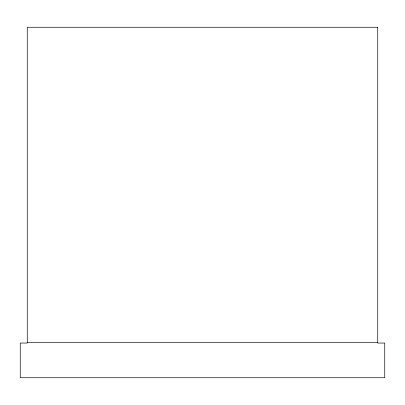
<?xml version="1.0" encoding="UTF-8"?>
<svg xmlns="http://www.w3.org/2000/svg" width="405" height="405" viewBox="0 0 405 405"><rect width="100%" height="100%" fill="white"/><g stroke="black" fill="none" stroke-linecap="round" stroke-linejoin="round"><path stroke-width="0.61" d="M27.262 342.691L377.738 342.691M377.738 27.262L27.262 27.262L27.262 343.045L20.25 343.045L20.25 377.738L384.75 377.738L384.75 343.045L377.738 343.045L377.738 27.262"/></g></svg>
